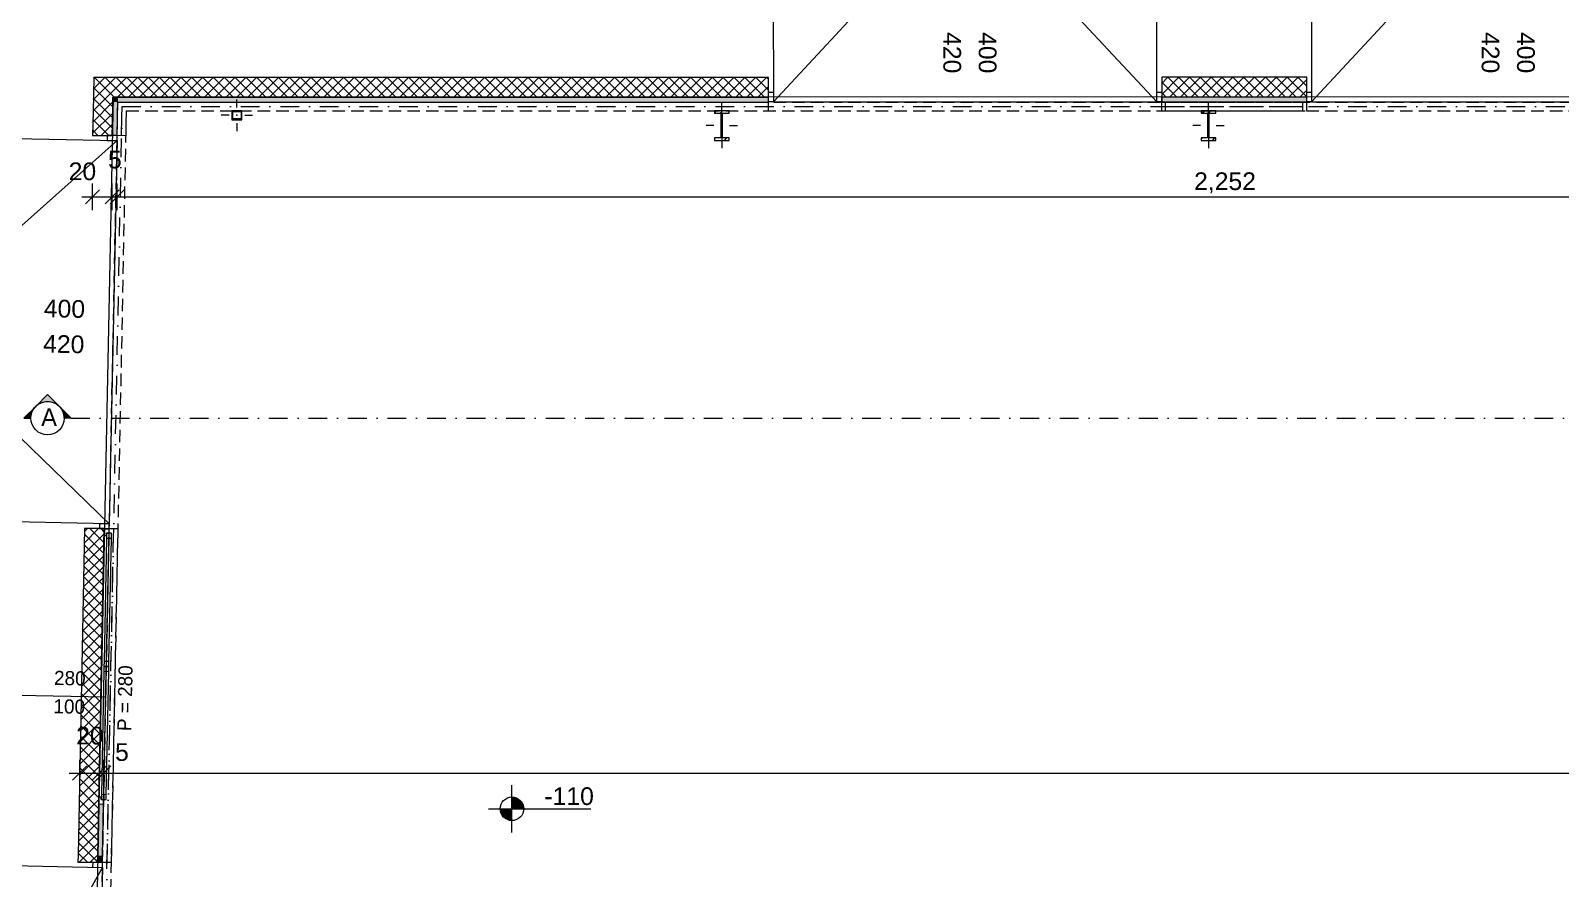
# Model space of a CAD drawing. Header units: millimetres. Extents: x 103307 to 160698, y 10268 to 50848.
# Drawn here: x 111091 to 126651, y 28060 to 36682 of the extents above; entities that cross this region are included whole.
import ezdxf

# ---------------------------------------------------------------- set-up
doc = ezdxf.new("R2010")
doc.units = ezdxf.units.MM
doc.header["$MEASUREMENT"] = 0
doc.linetypes.add('Dot & Dashed', pattern=[402.166657, 190.5, -105.833333, 0, -105.833324])
doc.linetypes.add('Hidden Line', pattern=[190.5, 127, -63.5])
for name, color, linetype in [('A - Dimenzionimi', 7, 'Continuous'), ('A - kanalet e ventilimit', 7, 'Continuous'), ('A - Kuotat', 7, 'Continuous'), ('A - Pllaka meskatit', 7, 'Continuous'), ('A - Shtyllat', 7, 'Continuous'), ('ARCHICAD Window Markers', 7, 'Continuous'), ('Marker - Section', 7, 'Continuous'), ('Structural - Bearing', 7, 'Continuous')]:
    doc.layers.add(name, color=color, linetype=linetype)
for name, color, linetype, lineweight, true_color in [('A - Dimenzionimi_Pen_No__61', 7, 'Continuous', 5, 0x6a6a6a), ('A - Dimenzionimi_Pen_No__81', 7, 'Continuous', 5, 0x6a6a6a), ('A - kanalet e ventilimit_Pen_No__82', 7, 'Continuous', 5, 0xaaaaaa), ('A - Kuotat _Pen_No__176', 7, 'Continuous', 5, 0x93a0c6), ('A - Parapeti BA.100cm_Pen_No__61', 7, 'Continuous', 5, 0x6a6a6a), ('ARCHICAD Door Markers_Pen_No__111', 7, 'Continuous', 5, 0xccccff), ('ARCHICAD Doors_Pen_No__61', 7, 'Continuous', 5, 0x6a6a6a), ('ARCHICAD Window Markers_Pen_No__111', 7, 'Continuous', 5, 0xccccff), ('Marker - Section_Pen_No__48', 7, 'Continuous', 5, 0xa80f02), ('Marker - Section_Pen_No__8', 7, 'Continuous', 20, 0xa80f02), ('Structural - Bearing_Pen_No__89', 7, 'Continuous', 5, 0x71cebe)]:
    doc.layers.add(name, color=color, linetype=linetype, lineweight=lineweight, true_color=true_color)
for name, color, linetype, lineweight in [('A - kanalet e ventilimit_Pen_No__7', 7, 'Continuous', 5), ('A - Parapeti BA.100cm_Pen_No__7', 7, 'Continuous', 5), ('A - Pllaka meskatit_Pen_No__7', 7, 'Continuous', 5), ('A - Shtyllat_Pen_No__1', 7, 'Continuous', 5), ('A - Shtyllat_Pen_No__101', 252, 'Continuous', 5), ('A - Shtyllat_Pen_No__21', 7, 'Continuous', 5), ('ARCHICAD Windows_Pen_No__101', 252, 'Continuous', 5)]:
    doc.layers.add(name, color=color, linetype=linetype, lineweight=lineweight)
doc.styles.add('GENERATED_STYLE_1', font='')
doc.styles.add('GENERATED_STYLE_2', font='')
doc.styles.get('GENERATED_STYLE_1').set_extended_font_data('Century Gothic')
doc.styles.get('GENERATED_STYLE_2').set_extended_font_data('Arial')
doc.dimstyles.new('GENERATED_STYLE__1', dxfattribs={"dimtxt": 180, "dimasz": 136.8, "dimexe": 0.18, "dimexo": 100000, "dimgap": 0, "dimtad": 1, "dimdec": 0, "dimlfac": 0.1, "dimzin": 0, "dimdsep": 46, "dimtxsty": 'GENERATED_STYLE_2', "dimblk": 'ARROWHEAD_6', "dimblk1": 'ARROWHEAD_6', "dimblk2": 'ARROWHEAD_6', "dimcen": 0.09, "dimclrd": 256, "dimclre": 256, "dimclrt": 256, "dimadec": 0, "dimazin": 0, "dimtfac": 1, "dimtdec": 4, "dimtmove": 0, "dimatfit": 3, "dimfxl": 0, "dimtolj": 1, "dimtzin": 0, "dimarcsym": 0})
doc.dimstyles.new('GENERATED_STYLE__2', dxfattribs={"dimtxt": 180, "dimasz": 136.8, "dimexe": 0.18, "dimexo": 100000, "dimgap": 0, "dimtad": 1, "dimtih": 1, "dimtoh": 1, "dimdec": 0, "dimlfac": 0.1, "dimzin": 0, "dimdsep": 46, "dimtxsty": 'GENERATED_STYLE_2', "dimblk": 'ARROWHEAD_6', "dimblk1": 'ARROWHEAD_6', "dimblk2": 'ARROWHEAD_6', "dimcen": 0.09, "dimclrd": 256, "dimclre": 256, "dimclrt": 256, "dimadec": 0, "dimazin": 0, "dimtfac": 1, "dimtdec": 4, "dimtmove": 2, "dimatfit": 3, "dimfxl": 0, "dimtolj": 1, "dimtzin": 0, "dimarcsym": 0})
doc.dimstyles.new('GENERATED_STYLE__3', dxfattribs={"dimtxt": 180, "dimasz": 136.8, "dimexe": 0.18, "dimexo": 100000, "dimgap": 0, "dimtad": 1, "dimtih": 1, "dimtoh": 1, "dimdec": 0, "dimlfac": 0.1, "dimzin": 0, "dimdsep": 46, "dimtxsty": 'GENERATED_STYLE_2', "dimblk": 'ARROWHEAD_6', "dimblk1": 'ARROWHEAD_6', "dimblk2": 'ARROWHEAD_6', "dimcen": 0.09, "dimclrd": 256, "dimclre": 256, "dimclrt": 256, "dimadec": 0, "dimazin": 0, "dimtfac": 1, "dimtdec": 4, "dimtmove": 0, "dimatfit": 3, "dimfxl": 0, "dimtolj": 1, "dimtzin": 0, "dimarcsym": 0})
pattern_1 = [(45, (1146983.78, 83970.28), (-55.154327, 55.154327), []), (135, (1146983.78, 83970.28), (55.154327, 55.154327), [])]
pattern_2 = [(45, (1146983.78, 83970.28), (-95.459415, 95.459415), []), (45, (1146951.96, 84002.1), (-95.459415, 95.459415), [])]

# ---------------------------------------------------------------- blocks, each defined once
blk = doc.blocks.new('Slab_1', base_point=(111773, 28292))
at = {"layer": 'A - Pllaka meskatit_Pen_No__7', "color": 7, "linetype": 'Continuous', "lineweight": 5, "flags": 128}
blk.add_lwpolyline([(111773, 28292), (111666, 22832), (148667, 22789), (148684, 34995), (148688, 37751), (134444, 37751), (134443, 36010), (111929, 36005)], close=True, dxfattribs=at)
blk = doc.blocks.new('Column_6', base_point=(123071, 35716))
at = {"layer": 'A - Shtyllat_Pen_No__101', "linetype": 'Continuous', "lineweight": 5}
h = blk.add_hatch(dxfattribs=at)
h.set_pattern_fill('Steel', color=252, style=0, pattern_type=2)
h.set_pattern_definition(pattern_2)
h.paths.add_polyline_path([(122996, 35566), (123146, 35566), (123146, 35591), (123078, 35591), (123078, 35841), (123146, 35841), (123146, 35866), (122996, 35866), (122996, 35841), (123063, 35841), (123063, 35591), (122996, 35591)])
at = {"layer": 'A - Shtyllat_Pen_No__1', "color": 7, "linetype": 'Continuous', "lineweight": 5}
for p, q in [((123071, 35796), (123071, 35946)), ((122991, 35716), (122911, 35716)), ((123071, 35636), (123071, 35486)), ((123151, 35716), (123231, 35716))]:
    blk.add_line(p, q, dxfattribs=at)
blk.add_point((123071, 35716), dxfattribs=at)
at = {"layer": 'A - Shtyllat_Pen_No__21', "color": 7, "linetype": 'Continuous', "lineweight": 5, "flags": 128}
blk.add_lwpolyline([(122996, 35566), (123146, 35566), (123146, 35591), (123078, 35591), (123078, 35841), (123146, 35841), (123146, 35866), (122996, 35866), (122996, 35841), (123063, 35841), (123063, 35591), (122996, 35591)], close=True, dxfattribs=at)
blk = doc.blocks.new('Column_7', base_point=(118121, 35716))
at = {"layer": 'A - Shtyllat_Pen_No__101', "linetype": 'Continuous', "lineweight": 5}
h = blk.add_hatch(dxfattribs=at)
h.set_pattern_fill('Steel', color=252, style=0, pattern_type=2)
h.set_pattern_definition(pattern_2)
h.paths.add_polyline_path([(118046, 35566), (118196, 35566), (118196, 35591), (118128, 35591), (118128, 35841), (118196, 35841), (118196, 35866), (118046, 35866), (118046, 35841), (118113, 35841), (118113, 35591), (118046, 35591)])
at = {"layer": 'A - Shtyllat_Pen_No__1', "color": 7, "linetype": 'Continuous', "lineweight": 5}
for p, q in [((118121, 35796), (118121, 35946)), ((118041, 35716), (117961, 35716)), ((118121, 35636), (118121, 35486)), ((118201, 35716), (118281, 35716))]:
    blk.add_line(p, q, dxfattribs=at)
blk.add_point((118121, 35716), dxfattribs=at)
at = {"layer": 'A - Shtyllat_Pen_No__21', "color": 7, "linetype": 'Continuous', "lineweight": 5, "flags": 128}
blk.add_lwpolyline([(118046, 35566), (118196, 35566), (118196, 35591), (118128, 35591), (118128, 35841), (118196, 35841), (118196, 35866), (118046, 35866), (118046, 35841), (118113, 35841), (118113, 35591), (118046, 35591)], close=True, dxfattribs=at)
blk = doc.blocks.new('Column_8', base_point=(113189, 35821))
at = {"layer": 'A - Shtyllat_Pen_No__101', "linetype": 'Continuous', "lineweight": 5}
h = blk.add_hatch(dxfattribs=at)
h.set_pattern_fill('Steel', color=252, style=0, pattern_type=2)
h.set_pattern_definition(pattern_2)
h.paths.add_polyline_path([(113139, 35776), (113239, 35776), (113239, 35866), (113139, 35866)])
h.paths.add_polyline_path([(113147, 35784), (113147, 35858), (113231, 35858), (113231, 35784)], flags=0)
at = {"layer": 'A - Shtyllat_Pen_No__1', "color": 7, "linetype": 'Continuous', "lineweight": 5}
for p, q in [((113189, 35901), (113189, 35981)), ((113109, 35821), (113029, 35821)), ((113269, 35821), (113349, 35821)), ((113189, 35741), (113189, 35661))]:
    blk.add_line(p, q, dxfattribs=at)
blk.add_point((113189, 35821), dxfattribs=at)
at = {"layer": 'A - Shtyllat_Pen_No__21', "color": 7, "linetype": 'Continuous', "lineweight": 5, "flags": 128}
for points in [[(113139, 35776), (113239, 35776), (113239, 35866), (113139, 35866)], [(113147, 35784), (113147, 35858), (113231, 35858), (113231, 35784)]]:
    blk.add_lwpolyline(points, close=True, dxfattribs=at)
blk = doc.blocks.new('Beam_3', base_point=(112022, 35911))
at = {"layer": 'Structural - Bearing_Pen_No__89', "color": 123, "linetype": 'Hidden Line', "lineweight": 5, "true_color": 0x71cebe}
for p, q in [((111978, 35956), (118595, 35956)), ((118595, 35866), (118595, 35956)), ((112066, 35866), (118595, 35866))]:
    blk.add_line(p, q, dxfattribs=at)
at = {"layer": 'Structural - Bearing_Pen_No__89', "color": 123, "linetype": 'Dot & Dashed', "lineweight": 5, "true_color": 0x71cebe}
blk.add_line((112022, 35911), (118595, 35911), dxfattribs=at)
blk = doc.blocks.new('Beam_11', base_point=(112022, 35911))
at = {"layer": 'Structural - Bearing_Pen_No__89', "color": 123, "linetype": 'Hidden Line', "lineweight": 5, "true_color": 0x71cebe}
for p, q in [((111978, 35956), (118595, 35956)), ((118595, 35866), (118595, 35956)), ((112066, 35866), (118595, 35866))]:
    blk.add_line(p, q, dxfattribs=at)
at = {"layer": 'Structural - Bearing_Pen_No__89', "color": 123, "linetype": 'Dot & Dashed', "lineweight": 5, "true_color": 0x71cebe}
blk.add_line((112022, 35911), (118595, 35911), dxfattribs=at)
blk = doc.blocks.new('Beam_14', base_point=(112022, 35911))
at = {"layer": 'Structural - Bearing_Pen_No__89', "color": 123, "linetype": 'Hidden Line', "lineweight": 5, "true_color": 0x71cebe}
for p, q in [((111978, 35956), (134493, 35956)), ((112066, 35866), (134583, 35866))]:
    blk.add_line(p, q, dxfattribs=at)
at = {"layer": 'Structural - Bearing_Pen_No__89', "color": 123, "linetype": 'Dot & Dashed', "lineweight": 5, "true_color": 0x71cebe}
blk.add_line((112022, 35911), (134538, 35911), dxfattribs=at)
blk = doc.blocks.new('Beam_16', base_point=(112022, 35911))
at = {"layer": 'Structural - Bearing_Pen_No__89', "color": 123, "linetype": 'Hidden Line', "lineweight": 5, "true_color": 0x71cebe}
for p, q in [((111978, 35956), (134493, 35956)), ((112066, 35866), (134583, 35866))]:
    blk.add_line(p, q, dxfattribs=at)
at = {"layer": 'Structural - Bearing_Pen_No__89', "color": 123, "linetype": 'Dot & Dashed', "lineweight": 5, "true_color": 0x71cebe}
blk.add_line((112022, 35911), (134538, 35911), dxfattribs=at)
blk = doc.blocks.new('Beam_24', base_point=(122595, 35911))
at = {"layer": 'Structural - Bearing_Pen_No__89', "color": 123, "linetype": 'Hidden Line', "lineweight": 5, "true_color": 0x71cebe}
for p, q in [((122595, 35956), (124070, 35956)), ((122595, 35866), (122595, 35956)), ((124070, 35866), (124070, 35956)), ((122595, 35866), (124070, 35866))]:
    blk.add_line(p, q, dxfattribs=at)
at = {"layer": 'Structural - Bearing_Pen_No__89', "color": 123, "linetype": 'Dot & Dashed', "lineweight": 5, "true_color": 0x71cebe}
blk.add_line((122595, 35911), (124070, 35911), dxfattribs=at)
blk = doc.blocks.new('Beam_25', base_point=(122635, 35911))
at = {"layer": 'Structural - Bearing_Pen_No__89', "color": 123, "linetype": 'Hidden Line', "lineweight": 5, "true_color": 0x71cebe}
for p, q in [((122635, 35956), (124030, 35956)), ((122635, 35866), (122635, 35956)), ((124030, 35866), (124030, 35956)), ((122635, 35866), (124030, 35866))]:
    blk.add_line(p, q, dxfattribs=at)
at = {"layer": 'Structural - Bearing_Pen_No__89', "color": 123, "linetype": 'Dot & Dashed', "lineweight": 5, "true_color": 0x71cebe}
blk.add_line((122635, 35911), (124030, 35911), dxfattribs=at)
blk = doc.blocks.new('Beam_28', base_point=(111763, 22927))
at = {"layer": 'Structural - Bearing_Pen_No__89', "color": 123, "linetype": 'Hidden Line', "lineweight": 5, "true_color": 0x71cebe}
for p, q in [((111717, 22882), (111978, 35956)), ((111809, 22972), (112066, 35866))]:
    blk.add_line(p, q, dxfattribs=at)
at = {"layer": 'Structural - Bearing_Pen_No__89', "color": 123, "linetype": 'Dot & Dashed', "lineweight": 5, "true_color": 0x71cebe}
blk.add_line((111763, 22927), (112022, 35911), dxfattribs=at)
blk = doc.blocks.new('Beam_29', base_point=(111763, 22927))
at = {"layer": 'Structural - Bearing_Pen_No__89', "color": 123, "linetype": 'Hidden Line', "lineweight": 5, "true_color": 0x71cebe}
for p, q in [((111717, 22882), (111978, 35956)), ((111809, 22972), (112066, 35866))]:
    blk.add_line(p, q, dxfattribs=at)
at = {"layer": 'Structural - Bearing_Pen_No__89', "color": 123, "linetype": 'Dot & Dashed', "lineweight": 5, "true_color": 0x71cebe}
blk.add_line((111763, 22927), (112022, 35911), dxfattribs=at)
blk = doc.blocks.new('Beam_30', base_point=(111763, 22927))
at = {"layer": 'Structural - Bearing_Pen_No__89', "color": 123, "linetype": 'Hidden Line', "lineweight": 5, "true_color": 0x71cebe}
for p, q in [((111717, 22882), (111891, 31616)), ((111809, 22972), (111981, 31614)), ((111981, 31614), (111891, 31616))]:
    blk.add_line(p, q, dxfattribs=at)
at = {"layer": 'Structural - Bearing_Pen_No__89', "color": 123, "linetype": 'Dot & Dashed', "lineweight": 5, "true_color": 0x71cebe}
blk.add_line((111763, 22927), (111936, 31615), dxfattribs=at)
blk = doc.blocks.new('Beam_31', base_point=(111869, 28221))
at = {"layer": 'Structural - Bearing_Pen_No__89', "color": 123, "linetype": 'Hidden Line', "lineweight": 5, "true_color": 0x71cebe}
for p, q in [((111824, 28222), (111891, 31616)), ((111981, 31614), (111891, 31616)), ((111914, 28220), (111981, 31614)), ((111914, 28220), (111824, 28222))]:
    blk.add_line(p, q, dxfattribs=at)
at = {"layer": 'Structural - Bearing_Pen_No__89', "color": 123, "linetype": 'Dot & Dashed', "lineweight": 5, "true_color": 0x71cebe}
blk.add_line((111869, 28221), (111936, 31615), dxfattribs=at)
blk = doc.blocks.new('Beam_32', base_point=(112016, 35614))
at = {"layer": 'Structural - Bearing_Pen_No__89', "color": 123, "linetype": 'Hidden Line', "lineweight": 5, "true_color": 0x71cebe}
for p, q in [((111971, 35615), (111978, 35956)), ((112061, 35613), (112066, 35866)), ((112061, 35613), (111971, 35615))]:
    blk.add_line(p, q, dxfattribs=at)
at = {"layer": 'Structural - Bearing_Pen_No__89', "color": 123, "linetype": 'Dot & Dashed', "lineweight": 5, "true_color": 0x71cebe}
blk.add_line((112016, 35614), (112022, 35911), dxfattribs=at)
blk = doc.blocks.new('Beam_33', base_point=(112016, 35614))
at = {"layer": 'Structural - Bearing_Pen_No__89', "color": 123, "linetype": 'Hidden Line', "lineweight": 5, "true_color": 0x71cebe}
for p, q in [((111971, 35615), (111978, 35956)), ((112061, 35613), (112066, 35866)), ((112061, 35613), (111971, 35615))]:
    blk.add_line(p, q, dxfattribs=at)
at = {"layer": 'Structural - Bearing_Pen_No__89', "color": 123, "linetype": 'Dot & Dashed', "lineweight": 5, "true_color": 0x71cebe}
blk.add_line((112016, 35614), (112022, 35911), dxfattribs=at)
blk = doc.blocks.new('*D65', base_point=(1146984, 83970))
at = {"layer": 'A - Dimenzionimi_Pen_No__81', "color": 251, "linetype": 'Continuous', "lineweight": 5, "true_color": 0x6a6a6a}
for p, q in [((109890, 36277), (110034, 36133)), ((110097, 36205), (109827, 36205)), ((109962, 22789), (109962, 36205)), ((110097, 22789), (109827, 22789)), ((109890, 22861), (110034, 22717)), ((109962, 22681), (109962, 22789))]:
    blk.add_line(p, q, dxfattribs=at)
at = {"layer": 'A - Dimenzionimi_Pen_No__61', "color": 251, "lineweight": 5, "true_color": 0x6a6a6a, "insert": (109926, 29189), "char_height": 180, "attachment_point": 7, "rotation": 90, "style": 'GENERATED_STYLE_2'}
blk.add_mtext('\\A1;{\\pql;\\fArial|b0|i0|c0|p34;1,342}', dxfattribs=at)
blk = doc.blocks.new('ARROWHEAD_6')
at = {"color": 0, "linetype": 'Continuous', "lineweight": 0}
for p, q in [((0, 0), (-1, 0)), ((-0.5, -0.5), (0.5, 0.5))]:
    blk.add_line(p, q, dxfattribs=at)
blk = doc.blocks.new('*D67', base_point=(1146984, 83970))
at = {"layer": 'A - Dimenzionimi_Pen_No__81', "color": 251, "linetype": 'Continuous', "lineweight": 5, "true_color": 0x6a6a6a}
for p, q in [((110034, 37679), (109890, 37823)), ((109962, 37751), (109962, 37859)), ((110097, 37751), (109827, 37751)), ((109962, 36205), (109962, 37751)), ((109890, 36277), (110034, 36133)), ((110097, 36205), (109827, 36205))]:
    blk.add_line(p, q, dxfattribs=at)
at = {"layer": 'A - Dimenzionimi_Pen_No__61', "color": 251, "lineweight": 5, "true_color": 0x6a6a6a, "insert": (109926, 36773), "char_height": 180, "attachment_point": 7, "rotation": 90, "style": 'GENERATED_STYLE_2'}
blk.add_mtext('\\A1;{\\pql;\\fArial|b0|i0|c0|p34;155}', dxfattribs=at)
blk = doc.blocks.new('*D68', base_point=(1146984, 83970))
at = {"layer": 'A - Dimenzionimi_Pen_No__81', "color": 251, "linetype": 'Continuous', "lineweight": 5, "true_color": 0x6a6a6a}
for p, q in [((109434, 37679), (109290, 37823)), ((109362, 37751), (109362, 37859)), ((109497, 37751), (109227, 37751)), ((109362, 22789), (109362, 37751)), ((109497, 22789), (109227, 22789)), ((109290, 22861), (109434, 22717)), ((109362, 22681), (109362, 22789))]:
    blk.add_line(p, q, dxfattribs=at)
at = {"layer": 'A - Dimenzionimi_Pen_No__61', "color": 251, "lineweight": 5, "true_color": 0x6a6a6a, "insert": (109326, 29962), "char_height": 180, "attachment_point": 7, "rotation": 90, "style": 'GENERATED_STYLE_2'}
blk.add_mtext('\\A1;{\\pql;\\fArial|b0|i0|c0|p34;1,496}', dxfattribs=at)
blk = doc.blocks.new('*D70', base_point=(1146984, 83970))
at = {"layer": 'A - Dimenzionimi_Pen_No__81', "color": 251, "linetype": 'Continuous', "lineweight": 5, "true_color": 0x6a6a6a}
for p, q in [((111793, 35063), (111649, 34919)), ((111721, 34856), (111721, 35126)), ((111849, 34919), (111993, 35063)), ((112043, 35063), (111899, 34919)), ((111921, 34856), (111921, 35126)), ((111613, 34991), (111721, 34991)), ((111721, 34991), (111921, 34991))]:
    blk.add_line(p, q, dxfattribs=at)
at = {"layer": 'A - Dimenzionimi_Pen_No__61', "color": 251, "lineweight": 5, "true_color": 0x6a6a6a, "char_height": 180, "attachment_point": 7, "style": 'GENERATED_STYLE_2'}
for s, insert in [('\\A1;{\\pql;\\fArial|b0|i0|c0|p34;20}', (111478, 35159)), ('\\A1;{\\pql;\\fArial|b0|i0|c0|p34;5}', (111878, 35279))]:
    blk.add_mtext(s, dxfattribs=dict(at, insert=insert))
blk = doc.blocks.new('*D71', base_point=(1146984, 83970))
at = {"layer": 'A - Dimenzionimi_Pen_No__81', "color": 251, "linetype": 'Continuous', "lineweight": 5, "true_color": 0x6a6a6a}
for p, q in [((111849, 34919), (111993, 35063)), ((112043, 35063), (111899, 34919)), ((111921, 34856), (111921, 35126)), ((111971, 34856), (111971, 35126)), ((111921, 34991), (111971, 34991))]:
    blk.add_line(p, q, dxfattribs=at)
blk = doc.blocks.new('*D72', base_point=(1146984, 83970))
at = {"layer": 'A - Dimenzionimi_Pen_No__81', "color": 251, "linetype": 'Continuous', "lineweight": 5, "true_color": 0x6a6a6a}
for p, q in [((111849, 34919), (111993, 35063)), ((112043, 35063), (111899, 34919)), ((111971, 34856), (111971, 35126)), ((134565, 35063), (134421, 34919)), ((134493, 34856), (134493, 35126)), ((111971, 34991), (134493, 34991))]:
    blk.add_line(p, q, dxfattribs=at)
at = {"layer": 'A - Dimenzionimi_Pen_No__61', "color": 251, "lineweight": 5, "true_color": 0x6a6a6a, "insert": (122925, 35027), "char_height": 180, "attachment_point": 7, "style": 'GENERATED_STYLE_2'}
blk.add_mtext('\\A1;{\\pql;\\fArial|b0|i0|c0|p34;2,252}', dxfattribs=at)
blk = doc.blocks.new('*D76', base_point=(1146984, 83970))
at = {"layer": 'A - Dimenzionimi_Pen_No__81', "color": 251, "linetype": 'Continuous', "lineweight": 5, "true_color": 0x6a6a6a}
for p, q in [((111590, 28996), (111590, 29266)), ((111790, 28996), (111790, 29266)), ((111482, 29131), (111590, 29131)), ((111662, 29203), (111518, 29059)), ((111590, 29131), (111790, 29131)), ((111718, 29059), (111862, 29203)), ((111906, 29203), (111762, 29059))]:
    blk.add_line(p, q, dxfattribs=at)
at = {"layer": 'A - Dimenzionimi_Pen_No__61', "color": 251, "lineweight": 5, "true_color": 0x6a6a6a, "insert": (111554, 29419), "char_height": 180, "attachment_point": 7, "style": 'GENERATED_STYLE_2'}
blk.add_mtext('\\A1;{\\pql;\\fArial|b0|i0|c0|p34;20}', dxfattribs=at)
blk = doc.blocks.new('*D77', base_point=(1146984, 83970))
at = {"layer": 'A - Dimenzionimi_Pen_No__81', "color": 251, "linetype": 'Continuous', "lineweight": 5, "true_color": 0x6a6a6a}
for p, q in [((111790, 28996), (111790, 29266)), ((111834, 28996), (111834, 29266)), ((111718, 29059), (111862, 29203)), ((111906, 29203), (111762, 29059)), ((111790, 29131), (111834, 29131))]:
    blk.add_line(p, q, dxfattribs=at)
blk = doc.blocks.new('*D78', base_point=(1146984, 83970))
at = {"layer": 'A - Dimenzionimi_Pen_No__81', "color": 251, "linetype": 'Continuous', "lineweight": 5, "true_color": 0x6a6a6a}
for p, q in [((111834, 28996), (111834, 29266)), ((148626, 28996), (148626, 29266)), ((111718, 29059), (111862, 29203)), ((111906, 29203), (111762, 29059)), ((111834, 29131), (148626, 29131)), ((148554, 29059), (148698, 29203)), ((148748, 29203), (148604, 29059))]:
    blk.add_line(p, q, dxfattribs=at)
at = {"layer": 'A - Dimenzionimi_Pen_No__61', "color": 251, "lineweight": 5, "true_color": 0x6a6a6a, "char_height": 180, "attachment_point": 7, "style": 'GENERATED_STYLE_2'}
for s, insert in [('\\A1;{\\pql;\\fArial|b0|i0|c0|p34;5}', (148583, 29419)), ('\\A1;{\\pql;\\fArial|b0|i0|c0|p34;5}', (111950, 29252)), ('\\A1;{\\pql;\\fArial|b0|i0|c0|p34;3,679}', (129922, 29167)), ('\\A1;{\\pql;\\fArial|b0|i0|c0|p34;}', (112018, 29000))]:
    blk.add_mtext(s, dxfattribs=dict(at, insert=insert))
blk = doc.blocks.new('Level Dimension_1', base_point=(115987, 28768))
at = {"layer": 'A - Kuotat _Pen_No__176', "linetype": 'Continuous', "lineweight": 5, "true_color": 0x93a0c6}
for points in [[(115987, 28768), (116107, 28768), (116097, 28814), (116071, 28852), (116032, 28878), (115987, 28888)], [(115987, 28768), (115867, 28768), (115876, 28722), (115902, 28683), (115941, 28657), (115987, 28648)]]:
    blk.add_hatch(color=253, dxfattribs=at).paths.add_polyline_path(points)
at = {"layer": 'A - Kuotat _Pen_No__176', "color": 253, "linetype": 'Continuous', "lineweight": 5, "true_color": 0x93a0c6}
for p, q in [((115987, 28528), (115987, 29008)), ((115747, 28768), (116791, 28768))]:
    blk.add_line(p, q, dxfattribs=at)
blk.add_circle((115987, 28768), 120, dxfattribs=at)
at = {"layer": 'A - Kuotat _Pen_No__176', "color": 253, "lineweight": 5, "true_color": 0x93a0c6, "insert": (116317, 28804), "char_height": 180, "attachment_point": 7, "style": 'GENERATED_STYLE_2'}
blk.add_mtext('\\A1;{\\pql;\\fArial|b0|i0|c0|p34;-110}', dxfattribs=at)
blk = doc.blocks.new('Double Sash Window 25')
at = {"layer": 'ARCHICAD Windows_Pen_No__101', "color": 252, "linetype": 'Continuous', "lineweight": 5}
for p, q in [((-1400, 0), (1400, 0)), ((-1400, 0), (-1355, 0)), ((-1400, -50), (-1400, 0)), ((-1400, -50), (-1400, 0)), ((-1355, 25), (-1305, 25)), ((-1355, -25), (-1355, 25)), ((-1355, 0), (-1355, -25)), ((-1305, 25), (-50, 25)), ((-1305, 25), (-1305, -25)), ((-1305, 25), (-50, 25)), ((-1305, 0), (-50, 0)), ((-50, -25), (-50, 25)), ((-50, 25), (0, 25)), ((0, 25), (0, -25)), ((0, 25), (50, 25)), ((0, -25), (0, 25)), ((50, 25), (1305, 25)), ((50, 25), (50, -25)), ((50, 25), (1305, 25)), ((50, 0), (1305, 0)), ((1305, -25), (1305, 25)), ((1305, 25), (1355, 25)), ((1355, 25), (1355, -25)), ((1355, -25), (1355, 0)), ((1355, 0), (1400, 0)), ((1400, -50), (1400, 0)), ((1400, -50), (1400, 0)), ((-1400, -50), (1400, -50)), ((-1330, -50), (-1400, -50)), ((-1355, -25), (-1330, -25)), ((-1305, -25), (-1355, -25)), ((-1330, -25), (-1330, -50)), ((0, -50), (-1330, -50)), ((-50, -25), (-1305, -25)), ((0, -25), (-50, -25)), ((50, -25), (0, -25)), ((1330, -50), (0, -50)), ((1305, -25), (50, -25)), ((1355, -25), (1305, -25)), ((1330, -50), (1330, -25)), ((1330, -25), (1355, -25)), ((1400, -50), (1330, -50))]:
    blk.add_line(p, q, dxfattribs=at)
blk = doc.blocks.new('W Marker 25_2')
at = {"layer": 'ARCHICAD Window Markers_Pen_No__111', "color": 254, "linetype": 'Continuous', "lineweight": 5, "true_color": 0xccccff}
blk.add_line((309, -890), (309, 0), dxfattribs=at)
at = {"layer": 'ARCHICAD Window Markers_Pen_No__111', "color": 254, "lineweight": 5, "true_color": 0xccccff, "char_height": 144, "attachment_point": 7, "style": 'GENERATED_STYLE_1'}
for s, insert, rotation in [('\\A1;{\\pql;\\pt0;\\fCentury Gothic|b0|i0|c0|p34;P = 280\\fCentury Gothic|b0|i0|c0|p34;\\A1{\\H.66x;\\S^  ;}\\fCentury Gothic|b0|i0|c0|p34;\\fCentury Gothic|b0|i0|c0|p34;}', (654, 309), 180), ('\\A1;{\\pql;\\pt0;\\fCentury Gothic|b0|i0|c0|p34;280\\fCentury Gothic|b0|i0|c0|p34;\\A1{\\H.66x;\\S^  ;}\\fCentury Gothic|b0|i0|c0|p34;\\fCentury Gothic|b0|i0|c0|p34;}', (241, -530), 90), ('\\A1;{\\pql;\\pt0;\\fCentury Gothic|b0|i0|c0|p34;100\\fCentury Gothic|b0|i0|c0|p34;\\A1{\\H.66x;\\S^  ;}\\fCentury Gothic|b0|i0|c0|p34;\\fCentury Gothic|b0|i0|c0|p34;}', (529, -530), 90)]:
    blk.add_mtext(s, dxfattribs=dict(at, insert=insert, rotation=rotation))
blk = doc.blocks.new('Tilt Garage Door 25')
at = {"layer": 'ARCHICAD Doors_Pen_No__61', "color": 251, "linetype": 'Continuous', "lineweight": 5, "true_color": 0x6a6a6a}
for p, q in [((-1950, -100), (-1950, 4100)), ((-1950, 4100), (1950, 4100)), ((-1950, 4100), (1950, -100)), ((-1950, -100), (1950, 4100)), ((1950, 4100), (1950, -100)), ((-1950, 0), (-2000, 0)), ((-2000, 0), (-2000, -100)), ((-1950, -100), (-1950, 0)), ((2000, 0), (1950, 0)), ((1950, 0), (1950, -100)), ((2000, -100), (2000, 0)), ((-2000, -100), (-2000, -50)), ((-2000, -100), (-2000, -50)), ((-2000, -100), (-1950, -100)), ((1950, -100), (-1950, -100)), ((1950, -100), (2000, -100)), ((2000, -100), (2000, -50)), ((2000, -100), (2000, -50))]:
    blk.add_line(p, q, dxfattribs=at)
blk = doc.blocks.new('D Marker 25')
at = {"layer": 'ARCHICAD Door Markers_Pen_No__111', "color": 254, "lineweight": 5, "true_color": 0xccccff, "char_height": 180, "attachment_point": 7, "rotation": 90, "style": 'GENERATED_STYLE_2'}
for s, insert in [('\\A1;{\\pql;\\pt0;\\fArial|b0|i0|c0|p34;\\C7;400\\fArial|b0|i0|c0|p34;\\A1{\\H.66x;\\S^  ;}\\fArial|b0|i0|c0|p34;\\fArial|b0|i0|c0|p34;}', (-87, -710)), ('\\A1;{\\pql;\\pt0;\\fArial|b0|i0|c0|p34;\\C7;420\\fArial|b0|i0|c0|p34;\\A1{\\H.66x;\\S^  ;}\\fArial|b0|i0|c0|p34;\\fArial|b0|i0|c0|p34;}', (273, -710))]:
    blk.add_mtext(s, dxfattribs=dict(at, insert=insert))
blk = doc.blocks.new('Wall_4', base_point=(111929, 36005))
at = {"layer": 'A - kanalet e ventilimit_Pen_No__82', "linetype": 'Continuous', "lineweight": 0, "true_color": 0xc3c3c3}
for points in [[(111921, 35616), (111971, 35615), (111978, 35955), (111928, 35955)], [(111928, 35955), (111978, 35955), (111929, 36005)], [(111930, 36005), (111930, 36004), (111978, 35955), (111979, 36005)], [(111773, 28292), (111823, 28291), (111834, 28816), (111784, 28817)]]:
    blk.add_hatch(color=9, dxfattribs=at).paths.add_polyline_path(points)
at = {"layer": 'A - kanalet e ventilimit_Pen_No__7', "color": 7, "linetype": 'Continuous', "lineweight": 5}
for p, q in [((111971, 35615), (111921, 35616)), ((111784, 28817), (111834, 28816))]:
    blk.add_line(p, q, dxfattribs=at)
at = {"layer": 'A - kanalet e ventilimit_Pen_No__7', "color": 7, "linetype": 'Continuous', "lineweight": 5, "flags": 128}
for points in [[(111929, 36005), (111921, 35616)], [(111929, 36005), (111979, 36005)], [(111971, 35615), (111978, 35955)], [(111784, 28817), (111773, 28292)], [(111823, 28291), (111834, 28816)]]:
    blk.add_lwpolyline(points, dxfattribs=at)
at = {"layer": 'ARCHICAD Door Markers_Pen_No__111', "color": 254, "lineweight": 5, "true_color": 0xccccff, "rotation": 268.8438029181094}
blk.add_blockref('D Marker 25', (111931, 33615), dxfattribs=at)
at = {"layer": 'ARCHICAD Doors_Pen_No__61', "color": 251, "linetype": 'Continuous', "lineweight": 5, "true_color": 0x6a6a6a, "zscale": 1000, "rotation": 88.84380291810945}
blk.add_blockref('Tilt Garage Door 25', (111831, 33617), dxfattribs=at)
at = {"layer": 'ARCHICAD Window Markers', "color": 254, "lineweight": 5, "true_color": 0xccccff, "rotation": 268.8438029181094}
blk.add_blockref('W Marker 25_2', (111862, 30216), dxfattribs=at)
at = {"layer": 'ARCHICAD Windows_Pen_No__101', "color": 252, "linetype": 'Continuous', "lineweight": 5, "xscale": -1, "zscale": 1000, "rotation": 268.8438029181094}
blk.add_blockref('Double Sash Window 25', (111862, 30216), dxfattribs=at)
blk = doc.blocks.new('Tilt Garage Door 25_2')
at = {"layer": 'ARCHICAD Doors_Pen_No__61', "color": 251, "linetype": 'Continuous', "lineweight": 5, "true_color": 0x6a6a6a}
for p, q in [((-2575.5, -100), (-2575.5, 2620)), ((-2575.5, 2620), (2575.5, 2620)), ((-2575.5, 2620), (2575.5, -100)), ((-2575.5, -100), (2575.5, 2620)), ((2575.5, 2620), (2575.5, -100)), ((-2575.5, 0), (-2625.5, 0)), ((-2625.5, 0), (-2625.5, -100)), ((-2575.5, -100), (-2575.5, 0)), ((2625.5, 0), (2575.5, 0)), ((2575.5, 0), (2575.5, -100)), ((2625.5, -100), (2625.5, 0)), ((-2625.5, -100), (-2625.5, -50)), ((-2625.5, -100), (-2625.5, -50)), ((-2625.5, -100), (-2575.5, -100)), ((2575.5, -100), (-2575.5, -100)), ((2575.5, -100), (2625.5, -100)), ((2625.5, -100), (2625.5, -50)), ((2625.5, -100), (2625.5, -50))]:
    blk.add_line(p, q, dxfattribs=at)
blk = doc.blocks.new('D Marker 25_2')
at = {"layer": 'ARCHICAD Door Markers_Pen_No__111', "color": 254, "lineweight": 5, "true_color": 0xccccff, "char_height": 180, "attachment_point": 7, "rotation": 90, "style": 'GENERATED_STYLE_2'}
for s, insert in [('\\A1;{\\pql;\\pt0;\\fArial|b0|i0|c0|p34;\\C7;525\\fArial|b0|i0|c0|p34;\\A1{\\H.66x;\\S^  ;}\\fArial|b0|i0|c0|p34;\\fArial|b0|i0|c0|p34;}', (-87, -710)), ('\\A1;{\\pql;\\pt0;\\fArial|b0|i0|c0|p34;\\C7;272\\fArial|b0|i0|c0|p34;\\A1{\\H.66x;\\S^  ;}\\fArial|b0|i0|c0|p34;\\fArial|b0|i0|c0|p34;}', (270, -710))]:
    blk.add_mtext(s, dxfattribs=dict(at, insert=insert))
blk = doc.blocks.new('Wall_5', base_point=(111773, 28292))
at = {"layer": 'A - kanalet e ventilimit_Pen_No__82', "linetype": 'Continuous', "lineweight": 0, "true_color": 0xc3c3c3}
for points in [[(111773, 28292), (111772, 28223), (111822, 28222), (111823, 28291)], [(111717, 22882), (111666, 22832), (111716, 22832)], [(111666, 22832), (111717, 22882), (111667, 22882)], [(111667, 22882), (111717, 22882), (111719, 22972), (111669, 22973)]]:
    blk.add_hatch(color=9, dxfattribs=at).paths.add_polyline_path(points)
at = {"layer": 'A - kanalet e ventilimit_Pen_No__7', "color": 7, "linetype": 'Continuous', "lineweight": 5}
for p, q in [((111822, 28222), (111772, 28223)), ((111719, 22972), (111669, 22973))]:
    blk.add_line(p, q, dxfattribs=at)
at = {"layer": 'A - kanalet e ventilimit_Pen_No__7', "color": 7, "linetype": 'Continuous', "lineweight": 5, "flags": 128}
for points in [[(111773, 28292), (111772, 28223)], [(111822, 28222), (111823, 28291)], [(111669, 22973), (111666, 22832)], [(111717, 22882), (111719, 22972)], [(111666, 22832), (111716, 22832)]]:
    blk.add_lwpolyline(points, dxfattribs=at)
at = {"layer": 'ARCHICAD Door Markers_Pen_No__111', "color": 254, "lineweight": 5, "true_color": 0xccccff, "rotation": 268.8774996027614}
blk.add_blockref('D Marker 25_2', (111770, 25597), dxfattribs=at)
at = {"layer": 'ARCHICAD Doors_Pen_No__61', "color": 251, "linetype": 'Continuous', "lineweight": 5, "true_color": 0x6a6a6a, "zscale": 1000, "rotation": 88.87749960276133}
blk.add_blockref('Tilt Garage Door 25_2', (111671, 25599), dxfattribs=at)
blk = doc.blocks.new('Wall_7', base_point=(134443, 36010))
at = {"layer": 'A - kanalet e ventilimit_Pen_No__82', "linetype": 'Continuous', "lineweight": 0, "true_color": 0xc3c3c3}
for points in [[(111930, 36005), (111929, 36005), (111930, 36004)], [(111979, 36005), (111978, 35955), (118595, 35956), (118595, 36006)], [(122595, 36007), (122595, 35957), (124070, 35958), (124070, 36008)]]:
    blk.add_hatch(color=9, dxfattribs=at).paths.add_polyline_path(points)
at = {"layer": 'A - kanalet e ventilimit_Pen_No__7', "color": 7, "linetype": 'Continuous', "lineweight": 5}
for p, q in [((118595, 35956), (118595, 36006)), ((122595, 35957), (122595, 36007)), ((124070, 35958), (124070, 36008))]:
    blk.add_line(p, q, dxfattribs=at)
at = {"layer": 'A - kanalet e ventilimit_Pen_No__7', "color": 7, "linetype": 'Continuous', "lineweight": 5, "flags": 128}
for points in [[(111978, 35955), (118595, 35956)], [(118595, 36006), (111979, 36005)], [(124070, 36008), (122595, 36007)], [(122595, 35957), (124070, 35958)]]:
    blk.add_lwpolyline(points, dxfattribs=at)
at = {"layer": 'ARCHICAD Door Markers_Pen_No__111', "color": 254, "lineweight": 5, "true_color": 0xccccff, "rotation": 180.0133390098006}
for p in [(120595, 35957), (126070, 35958)]:
    blk.add_blockref('D Marker 25', p, dxfattribs=at)
at = {"layer": 'ARCHICAD Doors_Pen_No__61', "color": 251, "linetype": 'Continuous', "lineweight": 5, "true_color": 0x6a6a6a, "xscale": -0.9999999999999999, "zscale": 1000, "rotation": 0.01333900980065592}
for p in [(120595, 36057), (126070, 36058)]:
    blk.add_blockref('Tilt Garage Door 25', p, dxfattribs=at)
blk = doc.blocks.new('*D113', base_point=(1146984, 83970))
at = {"layer": 'A - Dimenzionimi_Pen_No__81', "color": 251, "linetype": 'Continuous', "lineweight": 5, "true_color": 0x6a6a6a}
for p, q in [((111462, 39116), (111462, 39386)), ((111733, 39116), (111733, 39386)), ((111354, 39251), (111462, 39251)), ((111534, 39323), (111390, 39179)), ((111462, 39251), (111733, 39251)), ((111805, 39323), (111661, 39179))]:
    blk.add_line(p, q, dxfattribs=at)
at = {"layer": 'A - Dimenzionimi_Pen_No__61', "color": 251, "lineweight": 5, "true_color": 0x6a6a6a, "insert": (111461, 39539), "char_height": 180, "attachment_point": 7, "style": 'GENERATED_STYLE_2'}
blk.add_mtext('\\A1;{\\pql;\\fArial|b0|i0|c0|p34;27}', dxfattribs=at)
blk = doc.blocks.new('*D114', base_point=(1146984, 83970))
at = {"layer": 'A - Dimenzionimi_Pen_No__81', "color": 251, "linetype": 'Continuous', "lineweight": 5, "true_color": 0x6a6a6a}
for p, q in [((111733, 39116), (111733, 39386)), ((134244, 39116), (134244, 39386)), ((111805, 39323), (111661, 39179)), ((111733, 39251), (134244, 39251)), ((134316, 39323), (134172, 39179))]:
    blk.add_line(p, q, dxfattribs=at)
at = {"layer": 'A - Dimenzionimi_Pen_No__61', "color": 251, "lineweight": 5, "true_color": 0x6a6a6a, "insert": (122681, 39287), "char_height": 180, "attachment_point": 7, "style": 'GENERATED_STYLE_2'}
blk.add_mtext('\\A1;{\\pql;\\fArial|b0|i0|c0|p34;2,251}', dxfattribs=at)
blk = doc.blocks.new('Cutting Plane_2', base_point=(111263, 32741))
at = {"layer": 'Marker - Section_Pen_No__48', "linetype": 'Continuous', "lineweight": 5, "true_color": 0xa80f02}
for points in [[(111023, 32741), (111093, 32741, -0.198912), (111143, 32861)], [(111143, 32861, -0.414214), (111383, 32861), (111263, 32981)], [(111503, 32741), (111383, 32861, -0.198912), (111433, 32741)]]:
    blk.add_hatch(color=14, dxfattribs=at).paths.add_polyline_path(points)
at = {"layer": 'Marker - Section_Pen_No__48', "color": 14, "linetype": 'Continuous', "lineweight": 5, "true_color": 0xa80f02, "flags": 128}
for points in [[(111023, 32741), (111093, 32741, -0.198912), (111143, 32861)], [(111143, 32861, -0.414214), (111383, 32861), (111263, 32981)], [(111503, 32741), (111433, 32741, 0.198912), (111383, 32861)]]:
    blk.add_lwpolyline(points, format="xyb", close=True, dxfattribs=at)
at = {"layer": 'Marker - Section_Pen_No__48', "color": 14, "linetype": 'Continuous', "lineweight": 5, "true_color": 0xa80f02}
blk.add_circle((111263, 32741), 170, dxfattribs=at)
at = {"layer": 'Marker - Section_Pen_No__8', "color": 14, "linetype": 'Dot & Dashed', "lineweight": 20, "true_color": 0xa80f02}
blk.add_line((111503, 32741), (149041, 32741), dxfattribs=at)
at = {"layer": 'Marker - Section_Pen_No__48', "color": 14, "lineweight": 5, "true_color": 0xa80f02, "insert": (111359, 32661), "char_height": 180, "attachment_point": 9, "style": 'GENERATED_STYLE_1'}
blk.add_mtext('\\A1;{\\pqr;\\pt0;\\fCentury Gothic|b0|i0|c0|p34;A}', dxfattribs=at)

msp = doc.modelspace()

# ---------------------------------------------------------------- hatches: boundary and pattern name
at = {"layer": 'A - Parapeti BA.100cm_Pen_No__61', "linetype": 'Continuous', "lineweight": 5, "true_color": 0x6a6a6a}
h = msp.add_hatch(dxfattribs=at)
h.set_pattern_fill('Concrete_Block', color=251, style=0, pattern_type=2)
h.set_pattern_definition(pattern_1)
h.paths.add_polyline_path([(111725.9, 35855), (111721.1, 35616), (111921.1, 35616), (111925.9, 35855), (111928.9, 36004.7), (118595.4, 36006.3), (118595.4, 36206.3), (111933, 36204.7), (111732.9, 36204.7)])
h = msp.add_hatch(dxfattribs=at)
h.set_pattern_fill('Concrete_Block', color=251, style=0, pattern_type=2)
h.set_pattern_definition(pattern_1)
h.paths.add_polyline_path([(122595.4, 36007.2), (124070.4, 36007.5), (124070.4, 36207.5), (122595.4, 36207.2)])
h = msp.add_hatch(dxfattribs=at)
h.set_pattern_fill('Concrete_Block', color=251, style=0, pattern_type=2)
h.set_pattern_definition(pattern_1)
h.paths.add_polyline_path([(111573.3, 28295.6), (111571.9, 28223.3), (111771.9, 28223.3), (111773.3, 28291.6), (111840.4, 31616.8), (111640.3, 31616.8)])

# ---------------------------------------------------------------- linework, layer by layer
at = {"layer": 'A - Parapeti BA.100cm_Pen_No__7', "color": 7, "linetype": 'Continuous', "lineweight": 5, "flags": 128}
for points in [[(111725.9, 35855), (111721.1, 35616), (111921.1, 35616), (111925.9, 35855), (111928.9, 36004.7), (118595.4, 36006.3), (118595.4, 36206.3), (111933, 36204.7), (111732.9, 36204.7)], [(122595.4, 36007.2), (124070.4, 36007.5), (124070.4, 36207.5), (122595.4, 36207.2)], [(111573.3, 28295.6), (111571.9, 28223.3), (111771.9, 28223.3), (111773.3, 28291.6), (111840.4, 31616.8), (111640.3, 31616.8)]]:
    msp.add_lwpolyline(points, close=True, dxfattribs=at)

# ---------------------------------------------------------------- block references
at = {"layer": 'A - kanalet e ventilimit', "color": 7, "lineweight": 5}
for name, p in [('Wall_7', (134443.4, 36010)), ('Wall_4', (111928.9, 36004.7)), ('Wall_5', (111773.3, 28291.6))]:
    msp.add_blockref(name, p, dxfattribs=at)
at = {"layer": 'A - Kuotat', "color": 253, "lineweight": 5, "true_color": 0x93a0c6}
msp.add_blockref('Level Dimension_1', (115986.6, 28767.6), dxfattribs=at)
at = {"layer": 'A - Pllaka meskatit', "color": 7, "linetype": 'Continuous', "lineweight": 5}
msp.add_blockref('Slab_1', (111773.3, 28291.6), dxfattribs=at)
at = {"layer": 'A - Shtyllat', "color": 8, "lineweight": 5}
for name, p in [('Column_8', (113189.2, 35821.2)), ('Column_7', (118120.5, 35716.2)), ('Column_6', (123070.5, 35716.2))]:
    msp.add_blockref(name, p, dxfattribs=at)
at = {"layer": 'Marker - Section', "color": 14, "lineweight": 20, "true_color": 0xa80f02}
msp.add_blockref('Cutting Plane_2', (111263.1, 32740.7), dxfattribs=at)
at = {"layer": 'Structural - Bearing', "color": 123, "lineweight": 5, "true_color": 0x71cebe}
for name, p in [('Beam_28', (111763.2, 22927.3)), ('Beam_29', (111763.2, 22927.3)), ('Beam_32', (112016.2, 35614.1)), ('Beam_33', (112016.2, 35614.1)), ('Beam_3', (112022.1, 35911.2)), ('Beam_11', (112022.1, 35911.2)), ('Beam_14', (112022.1, 35911.2)), ('Beam_16', (112022.1, 35911.2)), ('Beam_24', (122595.4, 35911.2)), ('Beam_25', (122635.4, 35911.2)), ('Beam_30', (111763.2, 22927.3)), ('Beam_31', (111868.7, 28221.4))]:
    msp.add_blockref(name, p, dxfattribs=at)

# ---------------------------------------------------------------- dimensions: what is measured, and where the dimension line sits
at = {"layer": 'A - Dimenzionimi', "color": 251, "linetype": 'Continuous', "lineweight": 5, "true_color": 0x6a6a6a}
for base, p1, p2, dimstyle, picture, middle in [((111732.9, 39250.9), (111462.4, 22632.6), (111732.9, 36204.7), 'GENERATED_STYLE__3', '*D113', (111598.3, 39628.9)), ((134244, 39250.9), (111732.9, 36204.7), (134244, 37950.9), 'GENERATED_STYLE__3', '*D114', (122983.1, 39376.9)), ((134493.4, 34991.2), (111971.2, 35615), (134493.4, 35960), 'GENERATED_STYLE__3', '*D72', (123226.9, 35117.2)), ((111921.1, 34991.2), (111721.1, 35616), (111921.1, 35616), 'GENERATED_STYLE__2', '*D70', (111615, 35249.2)), ((111971.2, 34991.2), (111921.1, 35616), (111971.2, 35615), 'GENERATED_STYLE__3', '*D71', (111946.4, 35369.2)), ((111790.2, 29130.9), (111590.1, 29129.8), (111790.2, 29130.9), 'GENERATED_STYLE__3', '*D76', (111690.8, 29508.9)), ((148626.2, 29130.9), (111833.9, 28816.4), (148626.2, 29394.9), 'GENERATED_STYLE__3', '*D78', (130224.7, 29256.9))]:
    dim = msp.add_linear_dim(base=base, p1=p1, p2=p2, dimstyle=dimstyle, dxfattribs=at)
    dim.commit()
    dim.dimension.update_dxf_attribs({"geometry": picture, "text_midpoint": middle, "dimtype": 160})
for base, p1, p2, picture, middle in [((109362.4, 37750.9), (148666.9, 22788.8), (148688, 37750.9), '*D68', (109236.4, 30264.5)), ((109962.4, 37750.9), (111732.9, 36204.7), (148688, 37750.9), '*D67', (109836.4, 36978.7)), ((109962.4, 36204.7), (148666.9, 22788.8), (111732.9, 36204.7), '*D65', (109836.4, 29491.4))]:
    dim = msp.add_linear_dim(base=base, p1=p1, p2=p2, angle=90, dimstyle='GENERATED_STYLE__1', dxfattribs=at)
    dim.commit()
    dim.dimension.update_dxf_attribs({"geometry": picture, "text_midpoint": middle, "dimtype": 160, "text_rotation": 90})
dim = msp.add_linear_dim(base=(111833.9, 29130.9), p1=(111790.2, 29130.9), p2=(111833.9, 28816.4), text='5^M', dimstyle='GENERATED_STYLE__2', dxfattribs=at)
dim.commit()
dim.dimension.update_dxf_attribs({"geometry": '*D77', "text_midpoint": (112018.1, 29090.2), "dimtype": 160})

doc.saveas('drawing.dxf')
